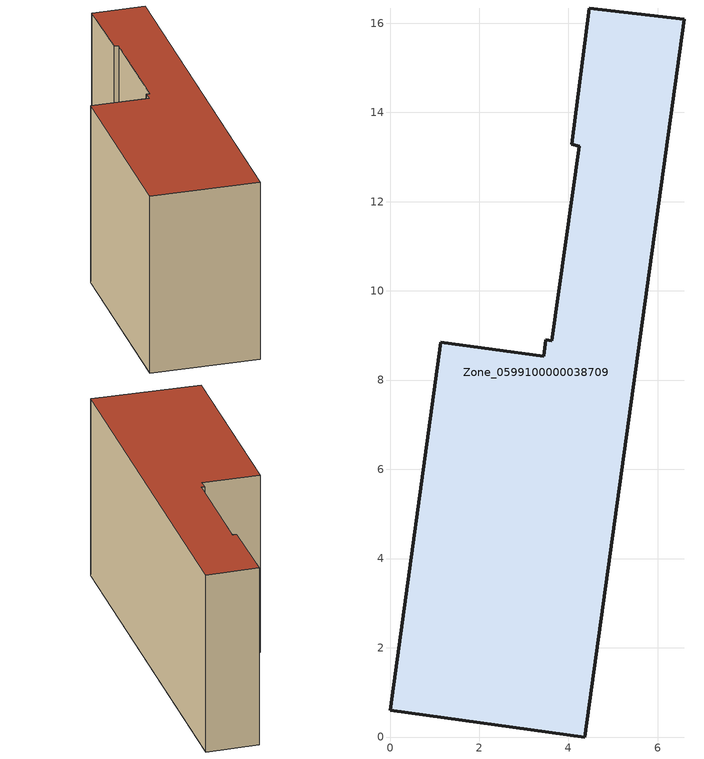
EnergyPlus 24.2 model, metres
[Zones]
Zone_0599100000038709
 floor ground (C_G): 4.07,13.29 4.47,16.34 6.6,16.09 4.37,0 0,0.6 1.14,8.85 3.45,8.53 3.5,8.9 3.63,8.89 4.25,13.25 z0
 wall outside (C_F): 4.47,16.34 4.07,13.29 4.25,13.25 3.63,8.89 3.5,8.9 3.45,8.53 1.14,8.85 0,0.6 4.37,0 6.6,16.09 4.47,16.34 z0:7.57
 roof outside (C_R): 4.07,13.29 4.25,13.25 3.63,8.89 3.5,8.9 3.45,8.53 1.14,8.85 0,0.6 4.37,0 6.6,16.09 4.47,16.34 z7.57
[BUILDING]
Pand.0599100000038709: North Axis=0; Terrain=City; Loads Convergence Tolerance Value=0.04; Temperature Convergence Tolerance Value=0.4; Solar Distribution=FullExterior; Maximum Number of Warmup Days=25; Minimum Number of Warmup Days=1
[Site:Location]
Rotterdam.The.Hague.AP_ZH_NLD Design_Conditions: Latitude=51.96; Longitude=4.45; Time Zone=1; Elevation=-4.5
[SITE:GROUNDTEMPERATURE:BUILDINGSURFACE]
18, 18, 18, 18, 18, 18, 18, 18, 18, 18, 18, 18
[MATERIAL] Thermal Absorptance=0.9; Solar Absorptance=0.7; Visible Absorptance=0.7
Name | Roughness | Thickness | Conductivity | Density | Specific Heat
G.TI.1946 | MediumSmooth | 0.15 | 1 | 540 | 1210
F.TI.1946 | Rough | 0.3 | 0.857143 | 1920 | 840
R.TI.1946 | MediumRough | 0.2 | 0.1 | 1500 | 1000
[CONSTRUCTION]
C_G: G.TI.1946
C_F: F.TI.1946
C_R: R.TI.1946
[ZONE]
Zone_0599100000038709: Type=1; Multiplier=1; Ceiling Height=Autocalculate; Volume=Autocalculate; Floor Area=autocalculate; Part of Total Floor Area=Yes
[ZONEINFILTRATION:DESIGNFLOWRATE]
Infil_Zone_0599100000038709: Zone or ZoneList or Space or SpaceList=Zone_0599100000038709; Schedule=AlwaysOn; Design Flow Rate Calculation Method=Flow/Area; Flow Rate per Floor Area=0.003; Constant Term Coefficient=1; Temperature Term Coefficient=0; Velocity Term Coefficient=0; Velocity Squared Term Coefficient=0
[HVACTEMPLATE:ZONE:IDEALLOADSAIRSYSTEM]
Zone_0599100000038709: Maximum Heating Supply Air Temperature=50; Minimum Cooling Supply Air Temperature=13; Maximum Heating Supply Air Humidity Ratio=0.0156; Minimum Cooling Supply Air Humidity Ratio=0.0077; Heating Limit=NoLimit; Cooling Limit=NoLimit; Dehumidification Control Type=ConstantSensibleHeatRatio; Cooling Sensible Heat Ratio=0.7; Dehumidification Setpoint=60; Humidification Control Type=None; Humidification Setpoint=30; Outdoor Air Method=None; Outdoor Air Flow Rate per Person=0.00944; Outdoor Air Flow Rate per Zone Floor Area=0; Outdoor Air Flow Rate per Zone=0; Demand Controlled Ventilation Type=None; Outdoor Air Economizer Type=NoEconomizer; Heat Recovery Type=None; Sensible Heat Recovery Effectiveness=0.7; Latent Heat Recovery Effectiveness=0.65
[ZONECONTROL:THERMOSTAT]
ThermostatControl_Zone_0599100000038709: Zone or ZoneList=Zone_0599100000038709; Control Type Schedule=DualSetpointControlType; Control 1=Thermostat_Zone_0599100000038709; Temperature Difference Between Cutout And Setpoint=0
[THERMOSTATSETPOINT:DUALSETPOINT]
Thermostat_Zone_0599100000038709: Heating Setpoint Temperature Schedule=HeatingSetpoint_Zone_0599100000038709; Cooling Setpoint Temperature Schedule=CoolingSetpoint_Zone_0599100000038709
[SCHEDULE:COMPACT]
HeatingSetpoint_Zone_0599100000038709: Through: 12/31, For: AllDays, Until: 24:00, 21
CoolingSetpoint_Zone_0599100000038709: Through: 12/31, For: AllDays, Until: 24:00, 24
DualSetpointControlType: Through: 12/31, For: AllDays, Until: 24:00, 4
AlwaysOn: Through: 12/31, For: AllDays, Until: 24:00, 1
